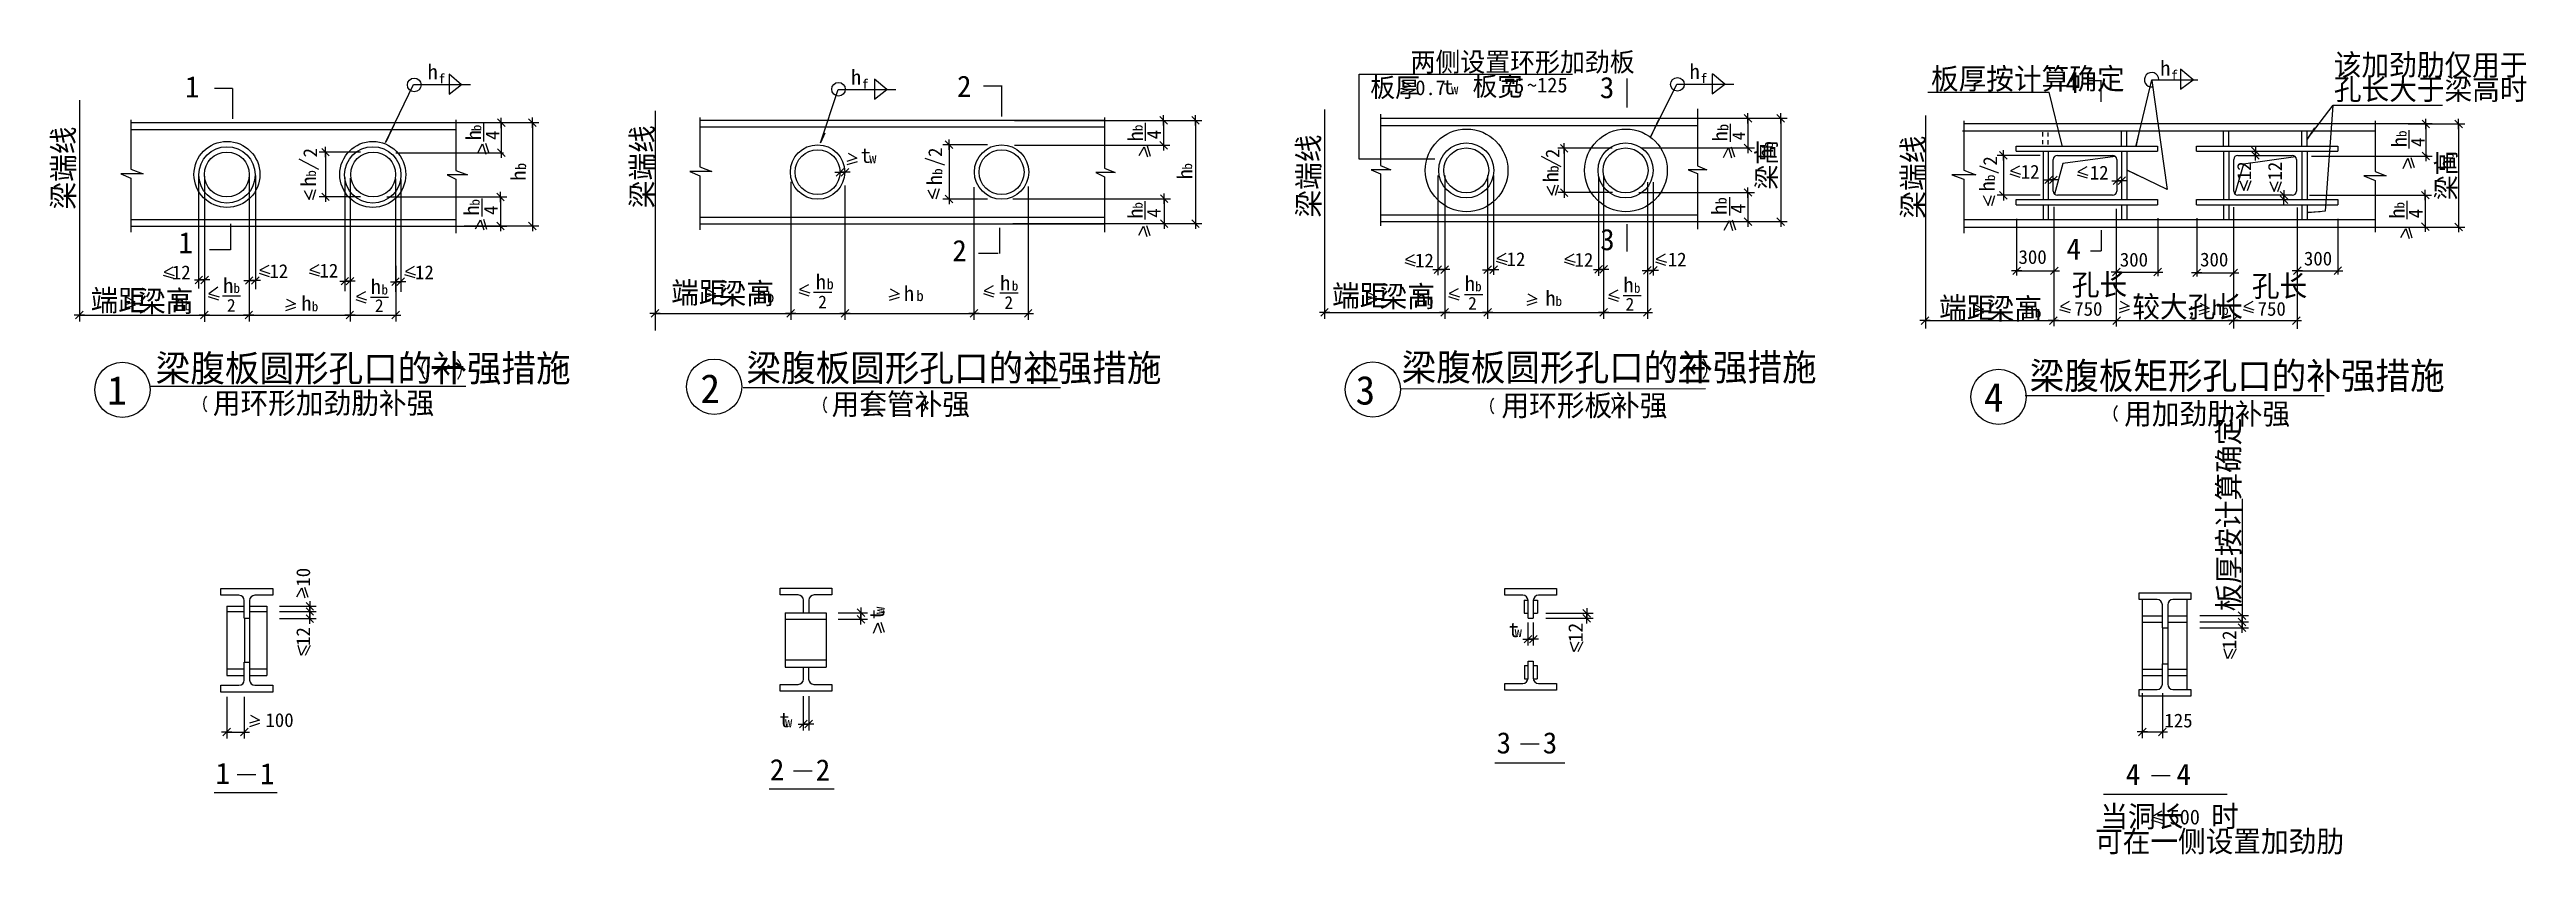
# Model space of a CAD drawing. Header units: metres. Extents: x 1470 to 13109, y 8381 to 12162.
import ezdxf

# ---------------------------------------------------------------- set-up
doc = ezdxf.new("R2010")
doc.units = ezdxf.units.M
for name, color, linetype in [('BOR', 3, 'Continuous'), ('FRAMING', 2, 'Continuous'), ('HIDDEN', 3, 'Continuous'), ('Z', 4, 'Continuous')]:
    doc.layers.add(name, color=color, linetype=linetype)

# ---------------------------------------------------------------- blocks, each defined once
blk = doc.blocks.new('CC')
blk.add_line((-24.24, 0), (24.24, 0))
at = {"layer": 'FRAMING', "color": 6}
blk.add_line((-17.83, -17.83), (17.83, 17.83), dxfattribs=at)

msp = doc.modelspace()

# ---------------------------------------------------------------- linework, layer by layer
for p, q in [((3048.41, 11724.58), (3180.04, 11996.91)), ((3180.04, 11996.91), (3447.91, 11996.91)), ((3347.34, 12045.67), (3347.34, 11951.71)), ((3347.34, 11951.71), (3406.15, 11996.91)), ((3406.14, 11996.85), (3347.56, 12045.56)), ((5346.11, 12023.26), (5346.11, 11929.3)), ((5404.92, 11974.44), (5346.33, 12023.15)), ((7623.37, 12046.24), (8625.94, 12046.24)), ((7623.37, 11646.33), (7623.37, 12046.24)), ((7864.47, 11991.61), (7816.91, 11976.4)), ((7822.62, 12014.41), (7864.47, 11991.61)), ((8992.24, 11750.39), (9115.76, 11999.42)), ((9115.76, 11999.42), (9383.63, 11999.42)), ((9283.05, 12048.19), (9283.05, 11954.22)), ((9283.05, 11954.22), (9341.87, 11999.42)), ((9341.86, 11999.36), (9283.27, 12048.08)), ((11273.92, 11704.65), (11348, 12020.35)), ((11348, 12020.35), (11564.96, 12020.35)), ((11348.16, 12016.53), (11420.46, 11504.55)), ((11483.18, 12069.12), (11483.18, 11975.15)), ((11483.18, 11975.15), (11542, 12020.35)), ((11541.99, 12020.29), (11483.4, 12069.01)), ((1609.89, 11924), (1609.89, 10884.53)), ((4315.6, 11873.76), (4315.6, 10842.12)), ((5092.02, 11723.27), (5176.24, 11974.5)), ((5176.24, 11974.5), (5446.69, 11974.5)), ((5346.11, 11929.3), (5404.92, 11974.5)), ((7460.87, 11880.13), (7460.87, 10897.48)), ((7818.81, 11961.2), (7866.37, 11976.4)), ((9213.13, 11883.6), (9213.13, 11616.3)), ((10295.86, 11961.51), (10866.25, 11961.51)), ((10927.69, 11710.39), (10866.25, 11961.51)), ((12077.69, 11740.26), (12201.38, 11900.1)), ((12164, 11404.26), (12200.79, 11898.42)), ((12201.38, 11900.1), (12714.39, 11900.1)), ((1852.01, 11832.29), (1852.01, 11599.31)), ((3054.26, 11818.62), (3622.3, 11818.62)), ((3379.58, 11832.29), (3379.58, 11594.14)), ((3417.29, 11818.83), (3768.76, 11818.83)), ((3592.13, 11792.14), (3592.13, 11840.62)), ((3592.13, 11815.38), (3592.13, 11678.53)), ((3738.76, 11816.1), (3738.76, 11334.46)), ((4524.88, 11843.27), (4524.88, 11610.29)), ((6004.65, 11829.08), (6734.51, 11829.08)), ((6427.11, 11843.27), (6427.11, 11605.11)), ((6486.89, 11829.08), (6884.52, 11829.08)), ((6704.51, 11828.08), (6704.51, 11713.22)), ((6854.52, 11804.84), (6854.52, 11853.33)), ((6854.52, 11828.08), (6854.52, 11345.53)), ((7724.54, 11858.79), (7724.54, 11617.92)), ((8949.62, 11839.89), (9480.9, 11839.89)), ((9303.47, 11840.08), (9634.64, 11840.08)), ((9450.79, 11837.74), (9450.79, 11700.83)), ((9604.53, 11837.74), (9604.53, 11354.77)), ((10286.76, 10851.77), (10286.76, 11852.18)), ((10465.06, 11827.5), (10465.06, 11594.53)), ((12098.19, 11813.84), (12666.17, 11813.84)), ((12397.83, 11827.5), (12397.83, 11589.35)), ((12553.08, 11812.38), (12820.05, 11812.38)), ((12636.17, 11811.38), (12636.17, 11662.36)), ((12790.05, 11811.38), (12790.05, 11330.65)), ((2641.6, 11648.08), (2733.55, 11600.01)), ((2930.83, 11679.92), (2736.27, 11679.92)), ((2766.27, 11678.92), (2766.27, 11471.18)), ((3097.41, 11676.48), (3603.29, 11676.48)), ((3481.73, 11676.89), (3504.53, 11718.74)), ((3504.53, 11718.74), (3519.73, 11671.18)), ((3534.93, 11673.08), (3519.73, 11720.64)), ((5263.95, 11651.73), (5216.38, 11636.53)), ((5222.09, 11674.54), (5263.95, 11651.73)), ((5877.97, 11714.59), (5666.83, 11714.59)), ((5696.83, 11713.59), (5696.83, 11460.65)), ((6004.65, 11712.22), (6734.51, 11712.22)), ((6590.45, 11663.65), (6613.25, 11705.51)), ((6613.25, 11705.51), (6628.45, 11657.94)), ((6643.65, 11659.85), (6628.45, 11707.41)), ((7979.8, 11646.33), (7623.37, 11646.33)), ((8478.7, 11661.15), (8570.64, 11613.08)), ((8813.07, 11697.98), (8556.96, 11697.98)), ((8586.96, 11696.98), (8586.96, 11491.07)), ((8949.51, 11699.83), (9480.79, 11699.83)), ((9335.82, 11654.48), (9358.62, 11701.25)), ((9358.62, 11701.25), (9373.82, 11653.69)), ((9389.03, 11655.59), (9373.82, 11703.16)), ((10824.28, 11664.41), (10621.12, 11664.41)), ((10651.12, 11663.41), (10651.12, 11478.43)), ((11176.37, 11660.03), (10929.7, 11627.03)), ((12023.01, 11658.7), (11779.09, 11623.05)), ((11835.04, 11685.91), (11835.04, 11686.91)), ((11835.04, 11664.89), (11835.04, 11684.91)), ((11835.04, 11663.89), (11835.04, 11662.89)), ((12098.19, 11661.36), (12666.17, 11661.36)), ((12528.96, 11602.36), (12551.76, 11651.86)), ((12551.76, 11651.86), (12566.97, 11604.29)), ((12582.17, 11606.2), (12566.97, 11653.76)), ((12638.89, 11667.24), (12638.89, 11664.47)), ((1805.39, 11578.61), (1852.01, 11557.9)), ((1909, 11578.61), (1805.39, 11578.61)), ((1852.01, 11599.31), (1909, 11578.61)), ((1852.01, 11557.9), (1852.01, 11304.21)), ((2170.32, 11566.92), (2170.32, 11038.83)), ((2197.91, 11567.85), (2197.91, 10882.78)), ((2407.61, 11564.28), (2407.61, 11036.1)), ((2436.85, 11569.75), (2436.85, 11036.1)), ((2857.26, 11560.35), (2857.26, 11027.27)), ((2882.23, 11557.62), (2882.23, 11027.27)), ((3095.4, 11554.42), (3095.4, 11024.53)), ((3120.02, 11551.69), (3120.02, 11024.53)), ((3433.16, 11573.43), (3338.27, 11573.43)), ((3338.27, 11573.43), (3379.58, 11552.72)), ((3379.58, 11594.14), (3433.16, 11573.43)), ((3379.58, 11552.72), (3379.58, 11300.12)), ((4315.3, 11541.21), (4315.3, 10892.45)), ((4478.25, 11589.58), (4524.88, 11568.87)), ((4581.87, 11589.58), (4478.25, 11589.58)), ((4524.88, 11610.29), (4581.87, 11589.58)), ((4524.88, 11568.87), (4524.88, 11315.19)), ((4952.42, 11541.21), (4952.42, 10892.45)), ((5182.9, 11585.34), (5181.9, 11585.34)), ((5183.9, 11585.34), (5207.19, 11585.34)), ((5207.27, 11523.65), (5207.27, 10892.45)), ((5208.19, 11585.34), (5209.19, 11585.34)), ((5218.29, 11621.33), (5265.85, 11636.53)), ((6385.81, 11584.4), (6427.11, 11563.69)), ((6476.8, 11584.4), (6385.81, 11584.4)), ((6427.11, 11605.11), (6476.8, 11584.4)), ((6427.11, 11563.69), (6427.11, 11304.83)), ((7680.79, 11596.86), (7724.54, 11577.42)), ((7773.14, 11596.86), (7680.79, 11596.86)), ((7724.54, 11617.92), (7773.14, 11596.86)), ((7724.54, 11577.42), (7724.54, 11334.42)), ((7993.36, 11570.77), (7993.36, 11102.42)), ((8025.76, 11570.77), (8025.76, 11102.42)), ((8227.5, 11570.77), (8227.5, 11103.93)), ((8255.27, 11570.77), (8255.27, 11103.93)), ((8529.13, 11478.42), (8544.34, 11525.99)), ((8559.54, 11524.08), (8544.34, 11476.52)), ((8749.07, 11566.15), (8749.07, 11099.23)), ((8772.21, 11566.15), (8772.21, 11099.23)), ((8772.21, 11538.1), (8772.21, 10897.48)), ((8977.99, 11530.04), (8977.99, 10897.48)), ((8978.21, 11538.42), (8978.21, 11100.73)), ((9005.98, 11538.42), (9005.98, 11100.73)), ((9169.03, 11596.86), (9213.13, 11580.01)), ((9256.85, 11596.86), (9169.03, 11596.86)), ((9213.13, 11616.3), (9256.85, 11596.86)), ((9213.13, 11580.01), (9213.13, 11318.73)), ((10522.05, 11573.82), (10408.36, 11573.82)), ((10408.36, 11573.82), (10465.06, 11553.11)), ((10465.06, 11594.53), (10522.05, 11573.82)), ((10465.06, 11553.11), (10465.06, 11299.42)), ((10538.58, 11615.76), (10627.86, 11582.82)), ((10729.95, 11561.42), (10682.39, 11576.62)), ((10726.14, 11614.63), (10684.29, 11591.82)), ((10684.29, 11591.82), (10731.85, 11576.62)), ((10862.2, 11556), (10861.2, 11556)), ((10862.34, 11550.04), (10861.34, 11550.04)), ((10863.34, 11550.04), (10885.72, 11550.04)), ((10886.72, 11550.04), (10887.72, 11550.04)), ((10888.01, 11556), (10889.01, 11556)), ((10929.7, 11627.03), (10891.56, 11482.92)), ((11046.54, 11557.23), (10998.98, 11572.43)), ((11042.74, 11610.44), (11000.88, 11587.63)), ((11000.88, 11587.63), (11048.45, 11572.43)), ((11184.13, 11545.46), (11183.13, 11545.46)), ((11185.13, 11545.46), (11207.5, 11545.46)), ((11208.5, 11545.46), (11209.5, 11545.46)), ((11420.46, 11504.55), (11232.4, 11595.03)), ((11779.09, 11623.05), (11737.76, 11484.42)), ((11762.07, 11545.62), (11781.35, 11500.24)), ((11781.35, 11500.24), (11798.9, 11547.81)), ((11814.1, 11545.9), (11796.55, 11498.34)), ((11902.62, 11541.78), (11923.07, 11495.24)), ((11923.07, 11495.24), (11941.8, 11541.63)), ((11957, 11539.72), (11938.28, 11493.33)), ((12345.29, 11568.64), (12397.83, 11547.32)), ((12449.23, 11568.64), (12345.29, 11568.64)), ((12397.83, 11589.35), (12449.23, 11568.64)), ((12397.83, 11547.32), (12397.83, 11304.26)), ((2197.91, 11510.65), (2197.91, 11038.83)), ((2666.62, 11499.43), (2689.43, 11457.57)), ((2689.43, 11457.57), (2704.63, 11505.13)), ((2719.83, 11503.23), (2704.63, 11455.67)), ((2930.83, 11470.18), (2736.27, 11470.18)), ((3054.1, 11469.28), (3618.67, 11469.28)), ((3588.67, 11468.28), (3588.67, 11334.91)), ((5596.29, 11503.57), (5619.1, 11461.71)), ((5619.1, 11461.71), (5634.3, 11509.27)), ((5649.5, 11507.37), (5634.3, 11459.81)), ((5877.97, 11459.65), (5666.83, 11459.65)), ((5813.63, 11514.87), (5813.63, 10892.45)), ((5996.08, 11461.39), (6737.37, 11461.39)), ((6068.48, 11519.26), (6068.48, 10892.45)), ((6707.37, 11460.39), (6707.37, 11345.53)), ((8025.76, 11509.89), (8025.76, 10897.48)), ((8227.5, 11505.86), (8227.5, 10897.48)), ((8506.33, 11520.28), (8529.13, 11478.42)), ((8814.29, 11490.07), (8556.96, 11490.07)), ((8937.31, 11490.24), (9480.79, 11490.24)), ((9450.79, 11489.24), (9450.79, 11354.77)), ((10556.48, 11476.81), (10579.28, 11429.07)), ((10579.28, 11429.07), (10594.48, 11476.64)), ((10609.69, 11474.74), (10594.48, 11427.17)), ((10824.28, 11477.43), (10621.12, 11477.43)), ((10888.1, 11423.56), (10888.1, 10861.8)), ((11181.44, 11413.57), (11181.44, 10860.74)), ((11732.49, 11420.9), (11732.49, 10851.78)), ((11969.53, 11477.78), (11969.53, 11478.78)), ((11969.53, 11456.76), (11969.53, 11476.78)), ((11969.53, 11455.76), (11969.53, 11454.76)), ((12030.8, 11420.67), (12030.8, 10850.67)), ((12090.09, 11477.98), (12663.46, 11477.98)), ((12633.46, 11476.98), (12633.46, 11330.65)), ((3050.57, 11332.69), (3618.6, 11332.69)), ((3417.29, 11333.46), (3768.76, 11333.46)), ((3471.9, 11320.08), (3494.7, 11361.94)), ((3494.7, 11361.94), (3509.9, 11314.37)), ((3525.11, 11316.28), (3509.9, 11363.84)), ((5996.08, 11344.53), (6737.37, 11344.53)), ((6486.89, 11344.53), (6884.52, 11344.53)), ((6587.74, 11290.15), (6610.54, 11332)), ((6610.54, 11332), (6625.74, 11284.44)), ((6640.94, 11286.34), (6625.74, 11333.91)), ((8937.31, 11353.77), (9480.79, 11353.77)), ((9303.36, 11353.77), (9634.53, 11353.77)), ((9339.53, 11313.32), (9363.57, 11358.86)), ((9363.57, 11358.86), (9378.77, 11311.29)), ((9393.97, 11313.2), (9378.77, 11360.76)), ((10713.11, 11367), (10713.11, 11100.25)), ((11375.96, 11370.28), (11375.96, 11098.09)), ((11559.71, 11370.28), (11559.71, 11096.27)), ((12082.48, 11397.02), (12164, 11404.26)), ((12090.09, 11327.84), (12663.46, 11327.84)), ((12222.55, 11367), (12222.55, 11104.65)), ((12519.15, 11279.7), (12541.95, 11321.55)), ((12541.95, 11321.55), (12557.15, 11273.99)), ((12553.08, 11327.8), (12820.05, 11327.8)), ((12572.35, 11275.89), (12557.15, 11323.46)), ((7882.86, 11197.74), (7841.01, 11174.94)), ((7841.01, 11174.94), (7888.57, 11159.74)), ((8313.19, 11203.84), (8271.33, 11181.04)), ((8271.33, 11181.04), (8318.89, 11165.84)), ((8632.43, 11200.65), (8590.58, 11177.85)), ((8590.58, 11177.85), (8638.14, 11162.65)), ((9061.5, 11200.65), (9019.65, 11177.85)), ((9019.65, 11177.85), (9067.21, 11162.65)), ((2053.2, 11085.87), (2005.63, 11101.08)), ((2049.39, 11139.08), (2007.53, 11116.28)), ((2007.53, 11116.28), (2055.1, 11101.08)), ((2150.7, 11079.68), (2199.18, 11079.68)), ((2173.94, 11079.68), (2172.94, 11079.68)), ((2174.94, 11079.68), (2196.83, 11079.68)), ((2197.59, 11149.65), (2197.59, 10884.53)), ((2197.83, 11079.68), (2198.83, 11079.68)), ((2406.61, 11076.96), (2405.61, 11076.96)), ((2407.61, 11149.65), (2407.61, 10884.53)), ((2407.61, 11076.96), (2432.23, 11076.96)), ((2433.23, 11076.96), (2434.23, 11076.96)), ((2503.21, 11094.46), (2455.65, 11109.66)), ((2499.41, 11147.66), (2457.55, 11124.86)), ((2457.55, 11124.86), (2505.12, 11109.66)), ((2738.61, 11097.01), (2691.05, 11112.21)), ((2734.81, 11150.21), (2692.95, 11127.41)), ((2692.95, 11127.41), (2740.52, 11112.21)), ((2856.26, 11073.95), (2855.26, 11073.95)), ((2857.26, 11073.95), (2881.89, 11073.95)), ((2882.27, 11143.85), (2882.27, 10884.53)), ((2882.89, 11073.95), (2883.89, 11073.95)), ((3094.4, 11071.21), (3093.4, 11071.21)), ((3095.4, 11071.21), (3120.02, 11071.21)), ((3096.54, 11146.63), (3096.54, 10884.53)), ((3121.02, 11071.21), (3122.02, 11071.21)), ((3187.53, 11088.81), (3139.96, 11104.01)), ((3183.72, 11142.01), (3141.87, 11119.21)), ((3141.87, 11119.21), (3189.43, 11104.01)), ((5036.09, 11057.39), (4994.23, 11034.58)), ((7886.67, 11144.54), (7839.11, 11159.74)), ((7992.36, 11128.11), (7991.36, 11128.11)), ((7993.36, 11128.11), (8025.76, 11128.11)), ((8026.76, 11128.11), (8027.76, 11128.11)), ((8226.5, 11127.8), (8225.5, 11127.8)), ((8227.5, 11127.8), (8255.27, 11127.8)), ((8256.27, 11127.8), (8257.27, 11127.8)), ((8316.99, 11150.64), (8269.43, 11165.84)), ((8636.24, 11147.45), (8588.67, 11162.65)), ((8748.07, 11129.23), (8747.07, 11129.23)), ((8749.07, 11129.23), (8772.21, 11129.23)), ((8773.21, 11129.23), (8774.21, 11129.23)), ((8977.21, 11124.61), (8976.21, 11124.61)), ((8978.21, 11124.61), (9005.98, 11124.61)), ((9006.98, 11124.61), (9007.98, 11124.61)), ((9065.31, 11147.45), (9017.75, 11162.65)), ((10714.11, 11122.37), (10889.31, 11122.37)), ((11186.64, 11116.35), (11374.96, 11116.35)), ((11560.71, 11113.07), (11732.62, 11113.07)), ((12033.23, 11122.91), (12221.55, 11122.91)), ((1871.08, 10977.29), (1823.52, 10962.09)), ((1825.42, 10946.89), (1872.99, 10962.09)), ((1829.23, 11000.09), (1871.08, 10977.29)), ((2264.48, 10984.44), (2216.92, 10999.64)), ((2260.68, 11046.38), (2218.82, 11014.84)), ((2218.82, 11014.84), (2266.39, 10999.64)), ((2625.42, 10967.24), (2577.86, 10952.04)), ((2579.76, 10936.83), (2627.32, 10952.04)), ((2583.56, 10990.04), (2625.42, 10967.24)), ((2957.6, 10970.95), (2910.03, 10986.15)), ((2953.79, 11024.15), (2911.94, 11001.35)), ((2911.94, 11001.35), (2959.5, 10986.15)), ((4599.06, 11013.72), (4551.5, 10998.52)), ((4553.4, 10983.31), (4600.96, 10998.52)), ((4557.2, 11036.52), (4599.06, 11013.72)), ((5039.89, 11004.18), (4992.33, 11019.38)), ((4994.23, 11034.58), (5041.8, 11019.38)), ((5461.76, 11014.45), (5414.19, 10999.24)), ((5416.1, 10984.04), (5463.66, 10999.24)), ((5419.9, 11037.25), (5461.76, 11014.45)), ((5907.13, 10998.47), (5859.57, 11013.67)), ((5903.32, 11051.67), (5861.47, 11028.87)), ((5861.47, 11028.87), (5909.03, 11013.67)), ((7704.8, 10999.66), (7657.24, 10984.45)), ((7659.14, 10969.25), (7706.71, 10984.45)), ((7662.95, 11022.46), (7704.8, 10999.66)), ((8092.85, 10984.96), (8045.28, 11000.16)), ((8089.04, 11038.17), (8047.18, 11015.36)), ((8047.18, 11015.36), (8094.75, 11000.16)), ((8458.56, 10991.33), (8410.99, 10976.12)), ((8412.89, 10960.92), (8460.46, 10976.12)), ((8416.7, 11014.13), (8458.56, 10991.33)), ((8843.06, 10978.94), (8795.5, 10994.14)), ((8839.26, 11032.14), (8797.4, 11009.34)), ((8797.4, 11009.34), (8844.96, 10994.14)), ((10557.32, 10942.11), (10509.76, 10926.91)), ((10515.47, 10964.91), (10557.32, 10942.11)), ((10960.63, 10977.79), (10918.78, 10954.99)), ((10918.78, 10954.99), (10966.34, 10939.79)), ((11241.89, 10957.22), (11194.33, 10942.01)), ((11196.23, 10926.81), (11243.79, 10942.01)), ((11200.03, 10980.02), (11241.89, 10957.22)), ((11535.16, 10954.12), (11531.59, 10949.36)), ((11531.59, 10949.36), (11535.16, 10944.6)), ((11535.16, 10954.12), (11535.14, 10954.12)), ((11538.74, 10949.36), (11535.16, 10954.12)), ((11535.16, 10944.6), (11538.74, 10949.36)), ((11617.36, 10947.72), (11569.8, 10932.52)), ((11575.51, 10970.53), (11617.36, 10947.72)), ((11822.4, 10977.79), (11780.55, 10954.99)), ((11780.55, 10954.99), (11828.11, 10939.79)), ((1610.89, 10914.53), (2196.59, 10914.53)), ((2198.59, 10914.53), (2405.05, 10914.53)), ((2407.05, 10914.53), (2879.85, 10914.53)), ((2881.85, 10914.53), (3095.54, 10914.53)), ((4316.3, 10922.45), (4951.42, 10922.45)), ((4953.42, 10922.45), (5206.27, 10922.45)), ((5208.27, 10922.45), (5812.63, 10922.45)), ((5814.63, 10922.45), (6067.48, 10922.45)), ((7461.87, 10927.48), (8024.76, 10927.48)), ((8026.76, 10927.48), (8226.5, 10927.48)), ((8228.5, 10927.48), (8771.21, 10927.48)), ((8773.21, 10927.48), (8976.99, 10927.48)), ((10283.14, 10888.75), (10884.91, 10888.75)), ((10511.66, 10911.71), (10559.23, 10926.91)), ((10886.91, 10888.75), (11180.24, 10888.75)), ((10964.44, 10924.59), (10916.87, 10939.79)), ((11182.24, 10888.75), (11728.23, 10888.75)), ((11527.29, 10898.33), (11527.26, 10898.33)), ((11534.44, 10907.85), (11527.29, 10898.33)), ((11530.87, 10922.14), (11534.44, 10926.9)), ((11534.44, 10917.37), (11530.87, 10922.14)), ((11534.44, 10926.9), (11537.99, 10922.14)), ((11537.99, 10922.14), (11534.44, 10917.37)), ((11537.99, 10917.37), (11534.44, 10907.85)), ((11537.99, 10922.14), (11537.99, 10917.37)), ((11571.7, 10917.32), (11619.27, 10932.52)), ((11730.23, 10888.75), (12026.84, 10888.75)), ((11826.21, 10924.59), (11778.65, 10939.79)), ((11772.61, 10050.99), (11772.61, 9478.98)), ((2550.08, 9546.97), (2722.73, 9546.97)), ((2631.78, 9591.49), (2654.58, 9633.34)), ((2654.58, 9633.34), (2669.79, 9585.78)), ((2684.99, 9587.68), (2669.79, 9635.25)), ((2692.73, 9547.97), (2692.73, 9548.97)), ((2692.73, 9546.97), (2692.73, 9522.2)), ((11302.54, 9578.68), (11302.54, 9155.93)), ((11512.7, 9578.68), (11512.7, 9155.93)), ((2302.62, 9520.88), (2302.62, 9251.89)), ((2385.32, 9490.52), (2385.32, 9283.93)), ((2409.79, 9490.52), (2409.79, 9283.53)), ((2489.95, 9520.88), (2489.95, 9252.73)), ((2550.08, 9522.2), (2722.73, 9522.2)), ((2550.08, 9488.58), (2722.73, 9488.58)), ((2692.73, 9523.2), (2692.73, 9524.2)), ((2692.73, 9522.2), (2692.73, 9488.58)), ((2692.73, 9521.2), (2692.73, 9520.2)), ((2692.73, 9487.58), (2692.73, 9486.58)), ((5175.7, 9516.23), (5312.59, 9516.23)), ((5175.7, 9485.52), (5312.59, 9485.52)), ((5282.59, 9517.23), (5282.59, 9518.23)), ((5282.59, 9516.23), (5282.59, 9485.52)), ((5282.59, 9484.52), (5282.59, 9483.52)), ((5341.94, 9420.99), (5362.61, 9469.26)), ((5362.61, 9469.26), (5377.81, 9421.7)), ((5393.01, 9423.6), (5377.81, 9471.16)), ((8417, 9471.14), (8417, 9362.35)), ((8441.61, 9471.14), (8441.61, 9362.35)), ((8501.61, 9513.79), (8722.82, 9513.79)), ((8501.61, 9490.66), (8722.82, 9490.66)), ((8692.82, 9514.79), (8692.82, 9515.79)), ((8692.82, 9513.79), (8692.82, 9490.66)), ((8692.82, 9489.66), (8692.82, 9488.66)), ((11398, 9445.45), (11398, 9274.44)), ((11422.98, 9445.45), (11422.98, 9274.44)), ((11573.86, 9503.22), (11802.61, 9503.22)), ((11573.86, 9473.3), (11802.61, 9473.3)), ((11573.86, 9446.1), (11802.61, 9446.1)), ((11772.61, 9504.22), (11772.61, 9505.22)), ((11772.61, 9503.22), (11772.61, 9473.3)), ((11772.61, 9474.3), (11772.61, 9475.3)), ((11772.61, 9473.3), (11772.61, 9446.1)), ((11772.61, 9472.3), (11772.61, 9471.3)), ((11772.61, 9445.1), (11772.61, 9444.1)), ((2652.7, 9314.87), (2637.49, 9362.43)), ((2676.58, 9361.57), (2652.7, 9314.87)), ((2694.92, 9362.11), (2671.04, 9315.4)), ((8416, 9392.35), (8415, 9392.35)), ((8417, 9392.35), (8441.61, 9392.35)), ((8442.61, 9392.35), (8443.61, 9392.35)), ((8632.59, 9332.04), (8617.39, 9379.6)), ((8656.47, 9378.75), (8632.59, 9332.04)), ((8674.81, 9379.29), (8650.93, 9332.58)), ((11703.32, 9299.28), (11688.12, 9346.85)), ((11727.2, 9345.99), (11703.32, 9299.28)), ((11745.55, 9346.53), (11721.67, 9299.82)), ((2302.44, 9120.76), (2302.44, 8926.08)), ((2384.5, 9120.76), (2384.5, 8926.08)), ((5011.73, 9124.54), (5011.73, 8963.57)), ((5037.42, 9124.54), (5037.42, 8963.57)), ((11303.32, 9138.48), (11303.32, 8926.78)), ((11397.97, 9138.48), (11397.97, 8926.78)), ((2456.58, 9012.18), (2409.02, 8996.97)), ((2410.92, 8981.77), (2458.48, 8996.97)), ((2414.73, 9034.98), (2456.58, 9012.18)), ((5010.73, 8993.57), (5009.73, 8993.57)), ((5011.73, 8993.57), (5037.42, 8993.57)), ((5038.42, 8993.57), (5039.42, 8993.57)), ((2303.44, 8956.08), (2383.5, 8956.08)), ((11304.32, 8956.78), (11396.97, 8956.78)), ((11400.41, 8524.64), (11347.57, 8541.53)), ((11396.19, 8583.76), (11349.68, 8558.42)), ((11349.68, 8558.42), (11402.53, 8541.53))]:
    msp.add_line(p, q)
for points in [[(3088.97, 11809.9), (3049.28, 11727.25)], [(5113.22, 11769.16), (5091.89, 11723.93)], [(9030.9, 11831.15), (8993.44, 11750.63)], [(11289.8, 11783.97), (11273.79, 11705.31)], [(11302.49, 11560.5), (11230.97, 11595.96)]]:
    msp.add_lwpolyline(points)
for centre in [(3183.48, 11995.94), (5177.08, 11975.25), (9119.2, 11998.45)]:
    msp.add_circle(centre, 32.01)
msp.add_arc((11347.75, 12019.97), 33.99, 0.79, 276.22)
at = {"layer": 'BOR'}
for centre in [(1812.16, 10563.58), (4592.91, 10577.96), (7687.97, 10565.14), (10628.35, 10530.67)]:
    msp.add_circle(centre, 129.85, dxfattribs=at)
at = {"layer": 'FRAMING'}
for p, q in [((5943.05, 11990.46), (5859.12, 11990.46)), ((5942.76, 11993.39), (5942.76, 11848.05)), ((8881.13, 12025.69), (8881.13, 11890.14)), ((11109.48, 12015.49), (11051.9, 12015.49)), ((11109.2, 12018.42), (11109.2, 11916.97)), ((2329.19, 11978.37), (2245.55, 11978.37)), ((2329.19, 11978.37), (2329.19, 11835.96)), ((1852.01, 11818.63), (3379.58, 11818.63)), ((1852.01, 11787), (3379.58, 11787)), ((3510.16, 11729.61), (3510.16, 11815.22)), ((3609.97, 11800.96), (3574.3, 11836.63)), ((4524.88, 11829.6), (6427.11, 11829.6)), ((4524.88, 11798.82), (6427.11, 11798.82)), ((6618.89, 11732.36), (6618.89, 11817.98)), ((6872.36, 11811.25), (6836.69, 11846.92)), ((7724.54, 11839.86), (9213.13, 11839.86)), ((7724.54, 11805.2), (9213.13, 11805.2)), ((9369.18, 11727.68), (9369.18, 11813.3)), ((10459.51, 11780), (12397.83, 11780)), ((10465.06, 11813.84), (12397.83, 11813.84)), ((12557.4, 11696.81), (12557.4, 11782.42)), ((10710.91, 11707.26), (11375.1, 11707.26)), ((10710.91, 11684.78), (10710.91, 11707.26)), ((10710.91, 11684.78), (11375.1, 11684.78)), ((10837.26, 11684.78), (10837.26, 11456.91)), ((10861.98, 11684.78), (10861.98, 11456.91)), ((10885.29, 11497.35), (10885.29, 11644.92)), ((10905.29, 11664.92), (11163.36, 11664.92)), ((11183.36, 11644.92), (11183.36, 11497.35)), ((11205.79, 11684.78), (11205.79, 11456.91)), ((11230.5, 11684.78), (11230.5, 11456.91)), ((11375.1, 11707.26), (11375.1, 11684.38)), ((11558.69, 11707.26), (12222.87, 11707.26)), ((11558.69, 11684.78), (11558.69, 11707.26)), ((11558.69, 11684.78), (12222.87, 11684.78)), ((11685.04, 11684.78), (11685.04, 11456.91)), ((11709.75, 11684.78), (11709.75, 11456.91)), ((11733.07, 11497.35), (11733.07, 11644.92)), ((11753.07, 11664.92), (12008.64, 11664.92)), ((12028.64, 11644.92), (12028.64, 11497.35)), ((12053.56, 11684.78), (12053.56, 11456.91)), ((12078.28, 11684.78), (12078.28, 11456.91)), ((12222.87, 11707.26), (12222.87, 11684.38)), ((3502.56, 11377.24), (3502.56, 11462.85)), ((6617.96, 11364.19), (6617.96, 11449.81)), ((9365.51, 11382.83), (9365.51, 11468.44)), ((10710.91, 11456.91), (11375.1, 11456.91)), ((10710.91, 11432.21), (10710.91, 11456.91)), ((10710.91, 11432.21), (11375.1, 11432.21)), ((11163.36, 11477.35), (10905.29, 11477.35)), ((11375.1, 11456.91), (11375.1, 11432.21)), ((11558.69, 11456.91), (12222.87, 11456.91)), ((11558.69, 11432.21), (11558.69, 11456.91)), ((11558.69, 11432.21), (12222.87, 11432.21)), ((12008.64, 11477.35), (11753.07, 11477.35)), ((12222.87, 11456.91), (12222.87, 11432.21)), ((12547.59, 11365.65), (12547.59, 11451.26)), ((1852.01, 11364.25), (3379.58, 11364.25)), ((1852.01, 11332.63), (3379.58, 11332.63)), ((2320.03, 11342.56), (2320.03, 11221.65)), ((4524.88, 11375.23), (6427.11, 11375.23)), ((4524.88, 11343.6), (6427.11, 11343.6)), ((5933.6, 11325.15), (5933.6, 11203.22)), ((7724.54, 11385.49), (9213.13, 11385.49)), ((7724.54, 11353.86), (9213.13, 11353.86)), ((8881.13, 11342.26), (8881.13, 11212.48)), ((10465.06, 11363.89), (12397.83, 11363.89)), ((10465.06, 11327.84), (12397.83, 11327.84)), ((11111.16, 11313.4), (11111.16, 11216.43)), ((2320.03, 11221.65), (2221.75, 11221.65)), ((5928.03, 11204.24), (5835.32, 11204.24)), ((11059.59, 11216.43), (11111.16, 11216.43)), ((2153.3, 11061.85), (2188.97, 11097.52)), ((2281.88, 11005.04), (2367.49, 11005.04)), ((2977.27, 10999.04), (3062.88, 10999.04)), ((5060.13, 11022.19), (5145.75, 11022.19)), ((5935.22, 11019.34), (6020.83, 11019.34)), ((8119.31, 11010.91), (8204.93, 11010.91)), ((8863.74, 11006.21), (8949.35, 11006.21)), ((1940.74, 10580.8), (3426.2, 10580.8)), ((4728.36, 10574.83), (6220.09, 10574.83)), ((7817.77, 10568.67), (9251.82, 10569.45)), ((10753.46, 10537.48), (12158.67, 10537.48)), ((2275.2, 9598.17), (2275.2, 9629.79)), ((2275.2, 9629.79), (2518.2, 9629.79)), ((2359.85, 9598.17), (2275.2, 9598.17)), ((2302.31, 9547.87), (2384.85, 9547.87)), ((2302.31, 9547.87), (2302.31, 9521.48)), ((2384.85, 9490.97), (2384.85, 9573.17)), ((2409.57, 9573.17), (2409.57, 9490.97)), ((2409.57, 9547.87), (2490.3, 9547.87)), ((2518.2, 9598.17), (2434.57, 9598.17)), ((2490.3, 9547.87), (2490.3, 9521.48)), ((2518.2, 9629.79), (2518.2, 9598.17)), ((4902.94, 9631.68), (5145.94, 9631.68)), ((4902.94, 9600.05), (4902.94, 9631.68)), ((4987.59, 9600.05), (4902.94, 9600.05)), ((5012.59, 9516.17), (5012.59, 9575.05)), ((5037.57, 9575.05), (5037.57, 9515.64)), ((5145.94, 9600.05), (5062.57, 9600.05)), ((5145.94, 9631.68), (5145.94, 9600.05)), ((8307.48, 9599.11), (8307.48, 9630.73)), ((8307.48, 9630.73), (8550.48, 9630.73)), ((8392.13, 9599.11), (8307.48, 9599.11)), ((8399.31, 9575.49), (8399.31, 9514.48)), ((8399.31, 9575.49), (8417.13, 9575.49)), ((8417.13, 9490.74), (8417.13, 9574.11)), ((8442.1, 9575.49), (8461.22, 9575.49)), ((8442.1, 9574.11), (8442.1, 9490.74)), ((8461.22, 9575.49), (8461.22, 9514.48)), ((8550.48, 9599.11), (8467.1, 9599.11)), ((8550.48, 9630.73), (8550.48, 9599.11)), ((11288.35, 9610.3), (11531.35, 9610.3)), ((11288.35, 9578.68), (11288.35, 9610.3)), ((11373, 9578.68), (11288.35, 9578.68)), ((11398, 9445.45), (11398, 9553.68)), ((11422.98, 9553.68), (11422.98, 9445.45)), ((11531.35, 9578.68), (11447.98, 9578.68)), ((11531.35, 9610.3), (11531.35, 9578.68)), ((2302.31, 9521.48), (2384.85, 9521.48)), ((2384.85, 9490.97), (2409.57, 9490.97)), ((2409.57, 9521.48), (2490.3, 9521.48)), ((4925.65, 9516.17), (4925.65, 9261.03)), ((4925.65, 9516.17), (5118.77, 9516.17)), ((4925.65, 9486.41), (5118.66, 9486.41)), ((5118.77, 9516.17), (5118.77, 9261.03)), ((8399.31, 9514.48), (8417.13, 9514.48)), ((8417.13, 9490.74), (8442.1, 9490.74)), ((8442.1, 9514.48), (8461.22, 9514.48)), ((11302.54, 9502.12), (11398, 9502.12)), ((11302.54, 9502.12), (11302.54, 9472.37)), ((11302.54, 9472.37), (11398, 9472.37)), ((11398, 9445.45), (11422.98, 9445.45)), ((11422.98, 9502.12), (11512.7, 9502.12)), ((11422.98, 9472.37), (11512.7, 9472.37)), ((11512.7, 9502.12), (11512.7, 9472.37)), ((11754.77, 9521.06), (11790.44, 9485.39)), ((2302.31, 9252.17), (2384.86, 9252.17)), ((2302.31, 9252.17), (2302.31, 9221.52)), ((2302.31, 9221.52), (2384.86, 9221.52)), ((2384.86, 9200.42), (2384.86, 9283.53)), ((2384.86, 9283.53), (2409.79, 9283.53)), ((2409.79, 9283.53), (2409.79, 9200.42)), ((2410.96, 9252.17), (2490.3, 9252.17)), ((2410.96, 9221.52), (2490.3, 9221.52)), ((2490.3, 9252.17), (2490.3, 9221.52)), ((4925.65, 9295.13), (5118.77, 9295.13)), ((4925.65, 9261.03), (5118.77, 9261.03)), ((5012.6, 9204.74), (5012.6, 9261.03)), ((5036.82, 9261.03), (5036.82, 9204.74)), ((8400.45, 9268.34), (8400.45, 9205.73)), ((8400.45, 9268.34), (8417.33, 9268.34)), ((8400.45, 9205.73), (8417.33, 9205.73)), ((8417.33, 9208.99), (8417.33, 9288.31)), ((8417.33, 9288.31), (8441.55, 9288.31)), ((8441.55, 9288.31), (8441.55, 9208.99)), ((8441.55, 9268.34), (8459.52, 9268.34)), ((8441.55, 9205.73), (8459.52, 9205.73)), ((8459.52, 9268.34), (8459.52, 9205.73)), ((11302.54, 9250.77), (11398, 9250.77)), ((11302.54, 9250.77), (11302.54, 9222.22)), ((11302.54, 9222.22), (11398, 9222.22)), ((11398, 9276.21), (11422.98, 9276.21)), ((11398, 9221.69), (11398, 9276.21)), ((11398.01, 9180.93), (11398.01, 9222.22)), ((11422.98, 9276.21), (11422.98, 9180.93)), ((11422.98, 9250.77), (11512.7, 9250.77)), ((11422.98, 9222.22), (11512.7, 9222.22)), ((11512.7, 9250.77), (11512.7, 9222.22)), ((2275.2, 9143.79), (2275.2, 9175.42)), ((2275.2, 9175.42), (2359.86, 9175.42)), ((2518.2, 9143.79), (2275.2, 9143.79)), ((2434.79, 9175.42), (2518.2, 9175.42)), ((2518.2, 9175.42), (2518.2, 9143.79)), ((4902.94, 9179.74), (4987.6, 9179.74)), ((4902.94, 9148.12), (4902.94, 9179.74)), ((5145.94, 9148.12), (4902.94, 9148.12)), ((5061.82, 9179.74), (5145.94, 9179.74)), ((5145.94, 9179.74), (5145.94, 9148.12)), ((8307.67, 9152.36), (8307.67, 9183.99)), ((8307.67, 9183.99), (8392.33, 9183.99)), ((8550.67, 9152.36), (8307.67, 9152.36)), ((8466.55, 9183.99), (8550.67, 9183.99)), ((8550.67, 9183.99), (8550.67, 9152.36)), ((11288.35, 9124.3), (11288.35, 9155.93)), ((11288.35, 9155.93), (11373.01, 9155.93)), ((11531.35, 9124.3), (11288.35, 9124.3)), ((11447.98, 9155.93), (11531.35, 9155.93)), ((11531.35, 9155.93), (11531.35, 9124.3)), ((8260.82, 8811.26), (8590.55, 8811.26)), ((2242.97, 8671.29), (2517.17, 8671.29)), ((2246.12, 8671.29), (2538.57, 8671.29)), ((4850.65, 8688.88), (5147.18, 8688.88)), ((4864.57, 8688.88), (5157.02, 8688.88)), ((11120.69, 8663.58), (11701.76, 8663.58))]:
    msp.add_line(p, q, dxfattribs=at)
for centre, radius in [((8128.54, 11594.36), 194.04), ((8877.3, 11594.36), 194.04), ((2303.47, 11575.41), 155), ((2303.47, 11572.91), 132.5), ((2302.81, 11574.94), 105.52), ((2988.45, 11575.41), 155), ((2988.45, 11572.91), 132.5), ((2990.28, 11574.94), 105.52), ((5078.55, 11586.56), 127.79), ((5078.87, 11585.92), 105.52), ((5943.39, 11586.56), 127.79), ((5943.31, 11585.92), 105.52), ((8126.81, 11594.3), 129.37), ((8126.78, 11594.43), 105.52), ((8875.57, 11594.3), 129.37), ((8875.53, 11594.43), 105.52)]:
    msp.add_circle(centre, radius, dxfattribs=at)
for centre, radius, start, end in [((10905.29, 11644.92), 20, 90, 180), ((11163.36, 11644.92), 20, 0, 90), ((11753.07, 11644.92), 20, 90, 180), ((12008.64, 11644.92), 20, 0, 90), ((10905.29, 11497.35), 20, 180, 270), ((11163.36, 11497.35), 20, 270, 0), ((11753.07, 11497.35), 20, 180, 270), ((12008.64, 11497.35), 20, 270, 0), ((2359.85, 9573.17), 25, 0, 90), ((2434.57, 9573.17), 25, 90, 180), ((4987.59, 9575.05), 25, 0, 90), ((5062.57, 9575.05), 25, 90, 180), ((8392.13, 9574.11), 25, 0, 90), ((8467.1, 9574.11), 25, 90, 180), ((11373, 9553.68), 25, 0, 90), ((11447.98, 9553.68), 25, 90, 180), ((2359.86, 9200.42), 25, 270, 0), ((2434.79, 9200.42), 25, 180, 270), ((4987.6, 9204.74), 25, 270, 0), ((5061.82, 9204.74), 25, 180, 270), ((8392.33, 9208.99), 25, 270, 0), ((8466.55, 9208.99), 25, 180, 270), ((11373.01, 9180.93), 25, 270, 0), ((11447.98, 9180.93), 25, 180, 270)]:
    msp.add_arc(centre, radius, start, end, dxfattribs=at)
at = {"layer": 'HIDDEN'}
for p, q in [((10836.85, 11780.35), (10836.85, 11780.46)), ((10836.85, 11753.87), (10836.85, 11773.04)), ((10861.98, 11779.89), (10861.98, 11780)), ((10861.98, 11753.87), (10861.98, 11772.59)), ((11205.43, 11706.35), (11205.43, 11780)), ((11230.5, 11707.26), (11230.5, 11780)), ((11685.04, 11707.26), (11685.04, 11779.73)), ((11709.75, 11707.26), (11709.75, 11779.73)), ((12053.56, 11707.26), (12053.56, 11779.72)), ((12078.28, 11707.26), (12078.28, 11779.72)), ((10836.85, 11716.9), (10836.85, 11736.08)), ((10837.26, 11707.26), (10837.26, 11707.32)), ((10861.98, 11716.44), (10861.98, 11736.07)), ((10861.98, 11707.26), (10861.98, 11707.32)), ((10837.26, 11432.21), (10837.26, 11363.89)), ((10861.98, 11432.21), (10861.98, 11363.89)), ((11205.79, 11432.21), (11205.79, 11363.89)), ((11230.5, 11432.21), (11230.5, 11363.89)), ((11685.04, 11432.21), (11685.04, 11362.68)), ((11709.75, 11432.21), (11709.75, 11362.68)), ((12053.56, 11432.21), (12053.56, 11362.68)), ((12078.28, 11432.21), (12078.28, 11362.68))]:
    msp.add_line(p, q, dxfattribs=at)
at = {"layer": 'Z'}
for p, q in [((5582.28, 11651.96), (5674.82, 11620.42)), ((8381.12, 8900.09), (8468.82, 8900.09)), ((2350.59, 8757.02), (2438.29, 8757.02)), ((4966.34, 8774.13), (5054.05, 8774.13)), ((11346.56, 8752.41), (11434.26, 8752.41))]:
    msp.add_line(p, q, dxfattribs=at)
for points in [[(12112.37, 11794.84), (12078.83, 11740.89)], [(12140, 11399.31), (12080.71, 11396.81)]]:
    msp.add_lwpolyline(points, dxfattribs=at)
for centre, radius, start, end in [((6077.92, 10661.96), 70.64, 138.66, 221.2), ((6124.43, 10662.55), 70.64, 318.8, 41.34), ((9140.63, 10661.96), 70.64, 138.66, 221.2), ((9187.14, 10662.56), 70.64, 318.8, 41.34), ((3287.9, 10659.32), 70.64, 138.66, 221.2), ((3334.41, 10659.92), 70.64, 318.8, 41.34), ((2249.94, 10497.15), 56.51, 138.66, 221.2), ((2878.54, 10500.36), 56.51, 318.8, 41.34), ((5163.2, 10492.56), 56.51, 138.66, 221.2), ((5530.81, 10499.29), 56.51, 318.8, 41.34), ((8297.48, 10487.55), 56.51, 138.66, 221.2), ((8768.67, 10489.86), 56.51, 318.8, 41.34), ((11227.72, 10452.16), 56.51, 138.66, 221.2), ((11671.88, 10451.26), 56.51, 318.8, 41.34)]:
    msp.add_arc(centre, radius, start, end, dxfattribs=at)

# ---------------------------------------------------------------- block references
for p, rotation in [((3738.76, 11818.83), 90), ((6704.51, 11829.08), 90), ((9450.79, 11838.74), 90), ((9604.53, 11838.74), 90), ((12636.17, 11812.38), 90), ((12790.05, 11812.38), 90), ((2766.27, 11679.92), 90), ((3592.13, 11677.53), 270), ((5696.83, 11714.59), 90), ((6704.51, 11712.22), 270), ((8586.96, 11697.98), 90), ((9450.79, 11699.83), 270), ((10651.12, 11664.41), 90), ((11835.04, 11684.91), 270), ((11835.04, 11664.89), 90), ((12636.17, 11661.36), 270), ((5207.19, 11585.34), 180), ((10885.72, 11550.04), 180), ((11207.5, 11545.46), 180), ((2766.27, 11470.18), 270), ((3588.67, 11469.28), 90), ((5696.83, 11459.65), 270), ((6707.37, 11461.39), 90), ((8586.96, 11490.07), 270), ((9450.79, 11490.24), 90), ((10651.12, 11477.43), 270), ((11969.53, 11476.78), 270), ((11969.53, 11456.76), 90), ((12633.46, 11477.98), 90), ((3588.67, 11332.76), 270), ((3738.76, 11333.46), 270), ((6707.37, 11344.53), 270), ((6854.52, 11344.53), 270), ((9450.79, 11353.77), 270), ((9604.53, 11353.77), 270), ((12633.46, 11329.65), 270), ((12790.05, 11327.9), 270), ((2198.1, 11079.68), 180), ((2436.48, 11076.96), 180), ((2881.89, 11073.95), 180), ((3120.02, 11071.21), 180), ((8025.76, 11128.11), 180), ((8255.27, 11127.8), 180), ((8772.21, 11129.23), 180), ((9005.98, 11124.61), 180), ((10713.11, 11122.37), 180), ((11181.39, 11116.35), 180), ((11559.71, 11113.07), 180), ((12032.23, 11122.91), 180), ((7460.87, 10927.48), 180), ((8025.76, 10927.48), 180), ((8227.5, 10927.48), 180), ((8772.21, 10927.48), 180), ((1609.89, 10914.53), 180), ((2197.59, 10914.53), 180), ((2406.05, 10914.53), 180), ((2880.85, 10914.53), 180), ((4315.3, 10922.45), 180), ((4952.42, 10922.45), 180), ((5207.27, 10922.45), 180), ((5813.63, 10922.45), 180), ((10282.14, 10888.75), 180), ((10885.91, 10888.75), 180), ((11729.23, 10888.75), 180), ((2692.73, 9546.97), 270), ((2692.73, 9522.2), 90), ((2692.73, 9522.2), 270), ((2692.73, 9488.58), 90), ((5282.59, 9516.23), 270), ((5282.59, 9485.52), 90), ((8692.82, 9513.79), 270), ((8692.82, 9490.66), 90), ((11772.61, 9473.3), 90), ((11772.61, 9473.3), 270), ((11772.61, 9446.1), 90), ((8441.61, 9392.35), 180), ((2302.44, 8956.08), 180), ((5037.42, 8993.57), 180), ((11303.32, 8956.78), 180)]:
    msp.add_blockref('CC', p, dxfattribs=dict(rotation=rotation))
for p in [(5183.9, 11585.34), (10863.34, 11550.04), (11185.13, 11545.46), (2407.61, 11076.96), (2857.26, 11073.95), (3095.4, 11071.21), (7993.36, 11128.11), (8227.5, 11127.8), (8978.21, 11124.61), (10890.31, 11122.37), (11375.96, 11116.35), (11733.62, 11113.07), (12222.55, 11122.91), (8025.76, 10927.48), (8227.5, 10927.48), (8772.21, 10927.48), (8977.99, 10927.48), (2197.59, 10914.53), (2406.05, 10914.53), (2880.85, 10914.53), (3096.54, 10914.53), (4952.42, 10922.45), (5207.27, 10922.45), (5813.63, 10922.45), (6068.48, 10922.45), (10885.91, 10888.75), (11182.88, 10888.75), (11729.23, 10888.75), (12027.84, 10888.75), (8417, 9392.35), (2384.5, 8956.08), (5011.73, 8993.57), (11397.97, 8956.78)]:
    msp.add_blockref('CC', p)
msp.add_blockref('CC', (8749.07, 11129.23), dxfattribs=at)

# ---------------------------------------------------------------- texts
for s, height, p in [('两侧设置环形加劲板', 90, (7865.31, 12058.71)), ('该加劲肋仅用于', 100, (12203.87, 12039.8)), ('板厚', 90, (7675.64, 11938.87)), ('板宽', 90, (8156.61, 11944.71)), ('板厚按计算确定', 100, (10310.57, 11974.93)), ('孔长大于梁高时', 100, (12203.87, 11925.65)), ('端距', 100, (4390.59, 10970.13)), ('梁高', 100, (4613.89, 10966.19)), ('端距', 100, (7496.33, 10956.07)), ('梁高', 100, (7719.63, 10952.13)), ('孔长', 100, (10972.76, 11007.17)), ('孔长', 100, (11818.55, 11000.91)), ('端距', 100, (1662.61, 10933.71)), ('梁高', 100, (1885.91, 10929.77)), ('端距', 100, (10348.85, 10898.53)), ('梁高', 100, (10572.15, 10894.59)), ('较大孔长', 100, (11256.79, 10903.7)), ('梁腹板圆形孔口的补强措施', 125, (1968.47, 10602.43)), ('梁腹板圆形孔口的补强措施', 125, (4744.57, 10603.87)), ('二', 125, (6053.97, 10599.41)), ('梁腹板圆形孔口的补强措施', 125, (7823.26, 10606.63)), ('三', 125, (9116.69, 10599.42)), ('梁腹板矩形孔口的补强措施', 125, (10774.34, 10566.97)), ('一', 125, (3258.84, 10602.39)), ('用环形加劲肋补强', 100, (2237.31, 10451.59)), ('用套管补强', 100, (5144.74, 10446.39)), ('用环形板补强', 100, (8292.36, 10440.25)), ('用加劲肋补强', 100, (11218.51, 10401.23)), ('当洞长', 100, (11106.44, 8509.57)), ('时', 100, (11627.34, 8509.57)), ('可在一侧设置加劲肋', 100, (11081.43, 8392.49))]:
    msp.add_text(s, height=height).set_placement(p)
for s, height, p in [('梁端线', 100, (1584.49, 11410.06)), ('梁端线', 100, (4304.25, 11416.18)), ('梁端线', 100, (7435.83, 11372.53)), ('梁高', 90, (9582.63, 11503.74)), ('梁端线', 100, (10276.97, 11367.3)), ('梁高', 90, (12776.43, 11454.06)), ('板厚按计算确定', 100, (11759.45, 9522.91))]:
    msp.add_text(s, height=height, rotation=90).set_placement(p)
at = {"layer": 'FRAMING'}
for p in [(9358.49, 11778.69), (9568.27, 11696.8), (8560.69, 11583.67), (9349.92, 11434.13)]:
    msp.add_text('b', height=50, rotation=90, dxfattribs=at).set_placement(p)
for s, p in [('1', (1740.72, 10493.39)), ('2', (4528.44, 10502.01)), ('3', (7607.03, 10494.18)), ('4', (10559.59, 10461.06))]:
    msp.add_text(s, height=135, dxfattribs=at).set_placement(p)
at = {"layer": 'Z'}
for s, height, p in [('h', 70, (11387.94, 12039.09)), ('1', 100, (2106.28, 11936.83)), ('h', 70, (3246.23, 12021.88)), ('f', 45, (3297.56, 12002.47)), ('h', 70, (5235.67, 11996.81)), ('f', 45, (5286.99, 11977.4)), ('2', 100, (5733.89, 11939.49)), ('0.7', 70, (7887.79, 11947.65)), ('t', 70, (8018.51, 11951.54)), ('75', 70, (8304.33, 11957.11)), ('~', 67.5, (8413, 11960.23)), ('125', 70, (8460.14, 11960.23)), ('3', 100, (8754.44, 11933.61)), ('h', 70, (9176.41, 12023.37)), ('f', 45, (9227.74, 12003.96)), ('4', 100, (10941.95, 11957)), ('f', 45, (11439.27, 12019.68)), ('w', 50, (8055.52, 11951.09)), ('t', 70, (5281, 11629.43)), ('w', 50, (5321.07, 11627.7)), ('12', 65, (10732.42, 11555.28)), ('12', 65, (11056.73, 11551.09)), ('1', 100, (2075.29, 11204.5)), ('3', 100, (8756.22, 11219.42)), ('2', 100, (5712, 11167.58)), ('12', 65, (7886.07, 11138.58)), ('12', 65, (8316.4, 11144.68)), ('12', 65, (8635.64, 11141.49)), ('12', 65, (9073.62, 11143.27)), ('300', 65, (10721.88, 11154.93)), ('4', 100, (10947.58, 11175.57)), ('300', 65, (11198, 11142.35)), ('300', 65, (11575.19, 11143.14)), ('300', 65, (12063.19, 11147.75)), ('12', 65, (2044.4, 11082.66)), ('h', 70, (2285.5, 11018.07)), ('b', 45, (2334.2, 11018.64)), ('12', 65, (2502.62, 11088.5)), ('12', 65, (2738.02, 11091.05)), ('h', 70, (2978.89, 11013.11)), ('b', 45, (3029.66, 11011.3)), ('12', 65, (3186.93, 11082.85)), ('h', 70, (5069.97, 11035.4)), ('b', 50, (5120.93, 11035.59)), ('h', 70, (5936.61, 11030.16)), ('b', 45, (5991.35, 11029.17)), ('h', 70, (8119.91, 11027.54)), ('b', 45, (8168.65, 11026.62)), ('h', 70, (8865.12, 11021.86)), ('b', 45, (8914.91, 11019.33)), ('h', 70, (2056.55, 10937.39)), ('b', 45, (2104.74, 10937.58)), ('2', 60, (2303.3, 10930.48)), ('h', 70, (2652.87, 10934.84)), ('b', 45, (2701.78, 10932.28)), ('2', 60, (2998.66, 10929.11)), ('h', 70, (4791.77, 10973.82)), ('b', 50, (4841.14, 10974.01)), ('2', 60, (5081.53, 10946.33)), ('h', 70, (5484.14, 10981.03)), ('b', 50, (5543.28, 10980.35)), ('2', 60, (5956.61, 10943.47)), ('h', 70, (7890.04, 10959.75)), ('b', 45, (7941.7, 10959.94)), ('2', 60, (8135.7, 10939.96)), ('h', 70, (8498.78, 10958.88)), ('b', 45, (8546.71, 10957.38)), ('2', 60, (8875.63, 10935.99)), ('h', 70, (10748.73, 10904.19)), ('b', 45, (10798.44, 10902.4)), ('750', 65, (10983.77, 10911.34)), ('h', 70, (11631.65, 10915.28)), ('b', 45, (11679.11, 10915.67)), ('750', 65, (11845.54, 10911.34)), ('t', 70, (8326.37, 9401.92)), ('w', 50, (8354.33, 9401.86)), ('100', 65, (2484.04, 8979.77)), ('t', 70, (4899.85, 8978.67)), ('w', 50, (4925.58, 8978.54)), ('125', 65, (11407.38, 8977.59)), ('3', 100, (8269.38, 8855.31)), ('3', 100, (8486.37, 8855.29)), ('1', 100, (2249.84, 8711.77)), ('1', 100, (2458.64, 8710.43)), ('2', 100, (4854.27, 8729.36)), ('2', 100, (5070.08, 8728.02)), ('4', 100, (11226.19, 8707.62)), ('4', 100, (11464.41, 8707.6)), ('500', 70, (11431.81, 8521.92))]:
    msp.add_text(s, height=height, dxfattribs=at).set_placement(p)
for s, height, p in [('h', 70, (3497.15, 11735.47)), ('b', 45, (3498, 11778.15)), ('4', 65, (3583.36, 11737.26)), ('h', 70, (6607.72, 11730.3)), ('b', 45, (6606, 11778.89)), ('4', 65, (6692.09, 11740.02)), ('h', 70, (9354.53, 11730.16)), ('4', 60, (9437.46, 11735.34)), ('b', 45, (12545.2, 11751.12)), ('2', 65, (2726.98, 11655.06)), ('2', 65, (5663.89, 11657.26)), ('2', 65, (8564.83, 11652.2)), ('h', 70, (9567.99, 11648.79)), ('2', 65, (10621.13, 11616.82)), ('h', 70, (12545.96, 11702.85)), ('4', 65, (12630.6, 11704.46)), ('h', 70, (12768.45, 11597.09)), ('b', 45, (12766.83, 11645.37)), ('h', 70, (2721.37, 11517.9)), ('b', 45, (2721.12, 11564.61)), ('h', 70, (3707.79, 11545.56)), ('b', 50, (3709.03, 11595.53)), ('h', 70, (5663.64, 11524.55)), ('b', 45, (5664.49, 11573.04)), ('h', 70, (6839.76, 11551.98)), ('b', 45, (6838.61, 11597.76)), ('h', 70, (8559.1, 11538.02)), ('h', 70, (10609.24, 11495.12)), ('b', 45, (10611.67, 11543.88)), ('12', 65, (11814.37, 11547.88)), ('12', 65, (11959.61, 11546.39)), ('h', 70, (3487.92, 11382.15)), ('b', 45, (3490.4, 11428.84)), ('4', 65, (3575.76, 11384.89)), ('h', 70, (6606.79, 11367.23)), ('b', 45, (6605.68, 11414.61)), ('4', 65, (6691.16, 11371.85)), ('h', 70, (9350.86, 11385.3)), ('4', 70, (9438.71, 11390.49)), ('h', 70, (12536.15, 11367.43)), ('b', 45, (12535.38, 11415.23)), ('4', 65, (12620.79, 11369.05)), ('10', 65, (2694.18, 9638.8)), ('w', 50, (5393.9, 9510.56)), ('12', 65, (2694.18, 9360.19)), ('t', 70, (5392.39, 9484.94)), ('12', 67.5, (8674.08, 9377.36)), ('12', 65, (11744.81, 9344.61))]:
    msp.add_text(s, height=height, rotation=90, dxfattribs=at).set_placement(p)

doc.saveas('drawing.dxf')
